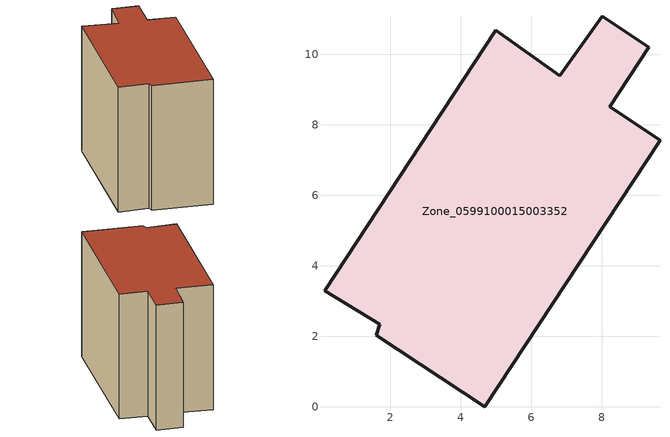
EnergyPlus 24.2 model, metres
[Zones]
Zone_0599100015003352
 floor ground (C_G): 1.7,2.35 0.14,3.29 5,10.69 6.81,9.39 8.01,11.08 9.34,10.21 8.23,8.51 9.65,7.57 4.68,0 1.6,2.02 z0.89
 wall outside (C_F): 8.23,8.51 9.34,10.21 8.01,11.08 6.81,9.39 5,10.69 0.14,3.29 1.7,2.35 1.6,2.02 4.68,0 9.65,7.57 8.23,8.51 z0.89:8.84
 roof outside (C_R): 0.14,3.29 1.7,2.35 1.6,2.02 4.68,0 9.65,7.57 8.23,8.51 9.34,10.21 8.01,11.08 6.81,9.39 5,10.69 z8.84
[BUILDING]
Pand.0599100015003352: North Axis=0; Terrain=City; Loads Convergence Tolerance Value=0.04; Temperature Convergence Tolerance Value=0.4; Solar Distribution=FullExterior; Maximum Number of Warmup Days=25; Minimum Number of Warmup Days=1
[Site:Location]
Rotterdam.The.Hague.AP_ZH_NLD Design_Conditions: Latitude=51.96; Longitude=4.45; Time Zone=1; Elevation=-4.5
[SITE:GROUNDTEMPERATURE:BUILDINGSURFACE]
18, 18, 18, 18, 18, 18, 18, 18, 18, 18, 18, 18
[MATERIAL] Thermal Absorptance=0.9; Solar Absorptance=0.7; Visible Absorptance=0.7
Name | Roughness | Thickness | Conductivity | Density | Specific Heat
G.TI.1965-1974 | MediumSmooth | 0.15 | 0.882353 | 540 | 1210
F.TI.1965-1974 | Rough | 0.3 | 0.697674 | 1920 | 840
R.TI.1965-1974 | MediumRough | 0.2 | 0.232558 | 1500 | 1000
[CONSTRUCTION]
C_G: G.TI.1965-1974
C_F: F.TI.1965-1974
C_R: R.TI.1965-1974
[ZONE]
Zone_0599100015003352: Type=1; Multiplier=1; Ceiling Height=Autocalculate; Volume=Autocalculate; Floor Area=autocalculate; Part of Total Floor Area=Yes
[ZONEINFILTRATION:DESIGNFLOWRATE]
Infil_Zone_0599100015003352: Zone or ZoneList or Space or SpaceList=Zone_0599100015003352; Schedule=AlwaysOn; Design Flow Rate Calculation Method=Flow/Area; Flow Rate per Floor Area=0.003; Constant Term Coefficient=1; Temperature Term Coefficient=0; Velocity Term Coefficient=0; Velocity Squared Term Coefficient=0
[HVACTEMPLATE:ZONE:IDEALLOADSAIRSYSTEM]
Zone_0599100015003352: Maximum Heating Supply Air Temperature=50; Minimum Cooling Supply Air Temperature=13; Maximum Heating Supply Air Humidity Ratio=0.0156; Minimum Cooling Supply Air Humidity Ratio=0.0077; Heating Limit=NoLimit; Cooling Limit=NoLimit; Dehumidification Control Type=ConstantSensibleHeatRatio; Cooling Sensible Heat Ratio=0.7; Dehumidification Setpoint=60; Humidification Control Type=None; Humidification Setpoint=30; Outdoor Air Method=None; Outdoor Air Flow Rate per Person=0.00944; Outdoor Air Flow Rate per Zone Floor Area=0; Outdoor Air Flow Rate per Zone=0; Demand Controlled Ventilation Type=None; Outdoor Air Economizer Type=NoEconomizer; Heat Recovery Type=None; Sensible Heat Recovery Effectiveness=0.7; Latent Heat Recovery Effectiveness=0.65
[ZONECONTROL:THERMOSTAT]
ThermostatControl_Zone_0599100015003352: Zone or ZoneList=Zone_0599100015003352; Control Type Schedule=DualSetpointControlType; Control 1=Thermostat_Zone_0599100015003352; Temperature Difference Between Cutout And Setpoint=0
[THERMOSTATSETPOINT:DUALSETPOINT]
Thermostat_Zone_0599100015003352: Heating Setpoint Temperature Schedule=HeatingSetpoint_Zone_0599100015003352; Cooling Setpoint Temperature Schedule=CoolingSetpoint_Zone_0599100015003352
[SCHEDULE:COMPACT]
HeatingSetpoint_Zone_0599100015003352: Through: 12/31, For: AllDays, Until: 24:00, 21
CoolingSetpoint_Zone_0599100015003352: Through: 12/31, For: AllDays, Until: 24:00, 24
DualSetpointControlType: Through: 12/31, For: AllDays, Until: 24:00, 4
AlwaysOn: Through: 12/31, For: AllDays, Until: 24:00, 1
